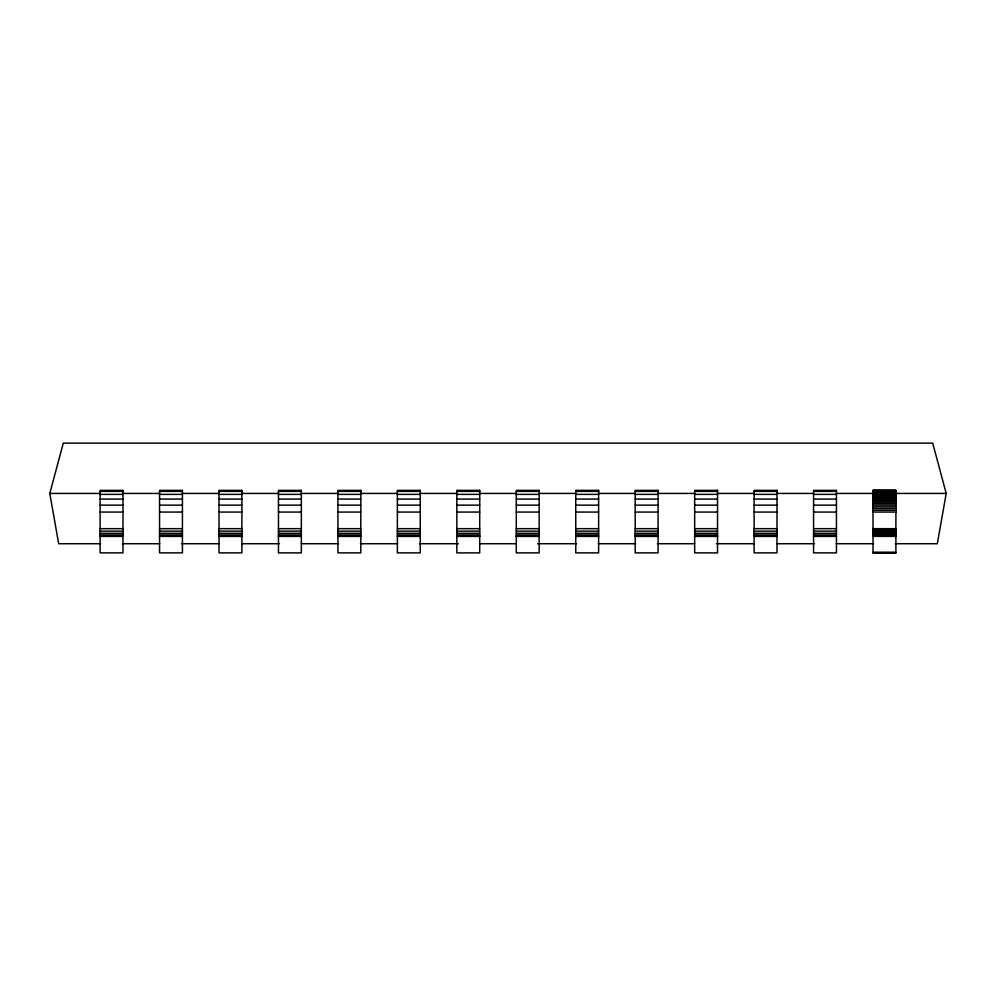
<?xml version="1.0" encoding="UTF-8"?>
<svg xmlns="http://www.w3.org/2000/svg" width="996" height="996" viewBox="0 0 996 996"><rect width="100%" height="100%" fill="white"/><g stroke="black" fill="none" stroke-linecap="round" stroke-linejoin="round"><path stroke-width="1.49" d="M100.658 543.729L58.677 543.729L49.8 493.431L63.283 443.12L932.717 443.12L946.2 493.431L937.323 543.729L895.342 543.729M873.019 490.368L895.89 490.368L895.89 552.88L873.019 552.88L873.019 490.368L895.89 490.43M873.019 490.617L895.89 490.617M873.019 490.941L895.89 490.941M100.11 491.389L122.981 491.389M159.559 491.389L182.43 491.389M219.02 491.389L241.891 491.389M278.469 491.389L301.34 491.389M337.93 491.389L360.801 491.389M397.379 491.389L420.25 491.389M456.84 491.389L479.711 491.389M516.289 491.389L539.16 491.389M575.75 491.389L598.621 491.389M635.199 491.389L658.07 491.389M694.66 491.389L717.531 491.389M754.109 491.389L776.98 491.389M813.57 491.389L836.441 491.389M873.019 491.389L895.89 491.389M873.019 491.962L895.89 491.962M873.019 492.647L895.89 492.647M49.8 493.431L100.11 493.431M122.981 493.431L159.559 493.431M182.43 493.431L219.02 493.431M241.891 493.431L278.469 493.431M301.34 493.431L337.93 493.431M360.801 493.431L397.379 493.431M420.25 493.431L456.84 493.431M479.711 493.431L516.289 493.431M539.16 493.431L575.75 493.431M598.621 493.431L635.199 493.431M658.07 493.431L694.66 493.431M717.531 493.431L754.109 493.431M776.98 493.431L813.57 493.431M836.441 493.431L946.2 493.431M100.11 494.377L122.981 494.377M159.559 494.377L182.43 494.377M219.02 494.377L241.891 494.377M278.469 494.377L301.34 494.377M337.93 494.377L360.801 494.377M397.379 494.377L420.25 494.377M456.84 494.377L479.711 494.377M516.289 494.377L539.16 494.377M575.75 494.377L598.621 494.377M635.199 494.377L658.07 494.377M694.66 494.377L717.531 494.377M754.109 494.377L776.98 494.377M813.57 494.377L836.441 494.377M873.019 494.377L895.89 494.377M873.019 495.398L895.89 495.398M873.019 496.531L895.89 496.531M873.019 497.763L895.89 497.763M100.11 499.083L122.981 499.083M159.559 499.083L182.43 499.083M219.02 499.083L241.891 499.083M278.469 499.083L301.34 499.083M337.93 499.083L360.801 499.083M397.379 499.083L420.25 499.083M456.84 499.083L479.711 499.083M516.289 499.083L539.16 499.083M575.75 499.083L598.621 499.083M635.199 499.083L658.07 499.083M694.66 499.083L717.531 499.083M754.109 499.083L776.98 499.083M813.57 499.083L836.441 499.083M873.019 499.083L895.89 499.083M873.019 500.49L895.89 500.49M873.019 501.972L895.89 501.972M873.019 503.528L895.89 503.528M100.11 505.146L122.981 505.146M159.559 505.146L182.43 505.146M219.02 505.146L241.891 505.146M278.469 505.146L301.34 505.146M337.93 505.146L360.801 505.146M397.379 505.146L420.25 505.146M456.84 505.146L479.711 505.146M516.289 505.146L539.16 505.146M575.75 505.146L598.621 505.146M635.199 505.146L658.07 505.146M694.66 505.146L717.531 505.146M754.109 505.146L776.98 505.146M813.57 505.146L836.441 505.146M873.019 505.146L895.89 505.146M873.019 506.815L895.89 506.815M873.019 508.533L895.89 508.533M873.019 510.288L895.89 510.288M100.11 512.069L122.981 512.069M159.559 512.069L182.43 512.069M219.02 512.069L241.891 512.069M278.469 512.069L301.34 512.069M337.93 512.069L360.801 512.069M397.379 512.069L420.25 512.069M456.84 512.069L479.711 512.069M516.289 512.069L539.16 512.069M575.75 512.069L598.621 512.069M635.199 512.069L658.07 512.069M694.66 512.069L717.531 512.069M754.109 512.069L776.98 512.069M813.57 512.069L836.441 512.069M873.019 512.069L895.89 512.069M100.11 528.664L122.981 528.664M159.559 528.664L182.43 528.664M219.02 528.664L241.891 528.664M278.469 528.664L301.34 528.664M337.93 528.664L360.801 528.664M397.379 528.664L420.25 528.664M456.84 528.664L479.711 528.664M516.289 528.664L539.16 528.664M575.75 528.664L598.621 528.664M635.199 528.664L658.07 528.664M694.66 528.664L717.531 528.664M754.109 528.664L776.98 528.664M813.57 528.664L836.441 528.664M873.019 528.664L895.89 528.664M873.019 529.723L895.89 529.723M873.019 530.744L895.89 530.744M100.11 531.142L122.981 531.142M159.559 531.142L182.43 531.142M219.02 531.142L241.891 531.142M278.469 531.142L301.34 531.142M337.93 531.142L360.801 531.142M397.379 531.142L420.25 531.142M456.84 531.142L479.711 531.142M516.289 531.142L539.16 531.142M575.75 531.142L598.621 531.142M635.199 531.142L658.07 531.142M694.66 531.142L717.531 531.142M754.109 531.142L776.98 531.142M813.57 531.142L836.441 531.142M873.019 531.715L895.89 531.715M873.019 532.623L895.89 532.623M100.11 533.308L122.981 533.308M159.559 533.308L182.43 533.308M219.02 533.308L241.891 533.308M278.469 533.308L301.34 533.308M337.93 533.308L360.801 533.308M397.379 533.308L420.25 533.308M456.84 533.308L479.711 533.308M516.289 533.308L539.16 533.308M575.75 533.308L598.621 533.308M635.199 533.308L658.07 533.308M694.66 533.308L717.531 533.308M754.109 533.308L776.98 533.308M813.57 533.308L836.441 533.308M873.019 533.47L895.89 533.47M873.019 534.217L895.89 534.217M100.11 534.989L122.981 534.989M159.559 534.989L182.43 534.989M219.02 534.989L241.891 534.989M278.469 534.989L301.34 534.989M337.93 534.989L360.801 534.989M397.379 534.989L420.25 534.989M456.84 534.989L479.711 534.989M516.289 534.989L539.16 534.989M575.75 534.989L598.621 534.989M635.199 534.989L658.07 534.989M694.66 534.989L717.531 534.989M754.109 534.989L776.98 534.989M813.57 534.989L836.441 534.989M873.019 534.864L895.89 534.864M873.019 535.412L895.89 535.412M873.019 535.848L895.89 535.848M100.11 536.047L122.981 536.047M159.559 536.047L182.43 536.047M219.02 536.047L241.891 536.047M278.469 536.047L301.34 536.047M337.93 536.047L360.801 536.047M397.379 536.047L420.25 536.047M456.84 536.047L479.711 536.047M516.289 536.047L539.16 536.047M575.75 536.047L598.621 536.047M635.199 536.047L658.07 536.047M694.66 536.047L717.531 536.047M754.109 536.047L776.98 536.047M813.57 536.047L836.441 536.047M873.019 536.159L895.89 536.159M100.11 536.421L122.981 536.421M159.559 536.421L182.43 536.421M219.02 536.421L241.891 536.421M278.469 536.421L301.34 536.421M337.93 536.421L360.801 536.421M397.379 536.421L420.25 536.421M456.84 536.421L479.711 536.421M516.289 536.421L539.16 536.421M575.75 536.421L598.621 536.421M635.199 536.421L658.07 536.421M694.66 536.421L717.531 536.421M754.109 536.421L776.98 536.421M813.57 536.421L836.441 536.421M873.019 536.358L895.89 536.421M122.433 543.729L159.758 543.729M181.533 543.729L218.846 543.729M242.177 543.729L279.502 543.729M301.278 543.729L338.603 543.729M360.365 543.729L397.69 543.729M419.465 543.729L458.347 543.729M480.122 543.729L515.878 543.729M537.653 543.729L576.535 543.729M598.31 543.729L635.635 543.729M657.397 543.729L694.722 543.729M716.498 543.729L753.823 543.729M777.154 543.729L814.467 543.729M836.242 543.729L873.567 543.729M873.019 552.307L895.89 552.307M873.019 552.631L895.89 552.631M873.019 552.817L895.89 552.817M122.981 490.368L100.11 490.368L100.11 552.88L122.981 552.88L122.981 490.368M182.43 490.368L159.559 490.368L159.559 552.88L182.43 552.88L182.43 490.368M241.891 490.368L219.02 490.368L219.02 552.88L241.891 552.88L241.891 490.368M301.34 490.368L278.469 490.368L278.469 552.88L301.34 552.88L301.34 490.368M360.801 490.368L337.93 490.368L337.93 552.88L360.801 552.88L360.801 490.368M420.25 490.368L397.379 490.368L397.379 552.88L420.25 552.88L420.25 490.368M479.711 490.368L456.84 490.368L456.84 552.88L479.711 552.88L479.711 490.368M539.16 490.368L516.289 490.368L516.289 552.88L539.16 552.88L539.16 490.368M598.621 490.368L575.75 490.368L575.75 552.88L598.621 552.88L598.621 490.368M658.07 490.368L635.199 490.368L635.199 552.88L658.07 552.88L658.07 490.368M717.531 490.368L694.66 490.368L694.66 552.88L717.531 552.88L717.531 490.368M776.98 490.368L754.109 490.368L754.109 552.88L776.98 552.88L776.98 490.368M836.441 490.368L813.57 490.368L813.57 552.88L836.441 552.88L836.441 490.368"/></g></svg>
